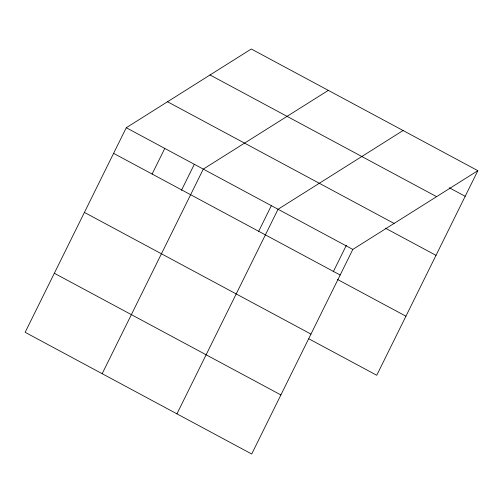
<?xml version="1.0" encoding="UTF-8"?>
<svg xmlns="http://www.w3.org/2000/svg" width="503" height="503" viewBox="0 0 503 503"><rect width="100%" height="100%" fill="white"/><g stroke="black" fill="none" stroke-linecap="round" stroke-linejoin="round"><path stroke-width="0.75" d="M126.259 127.731L25.15 332.32L251.701 454.002L352.817 249.419L477.85 170.68L251.299 48.998L126.259 127.731L352.817 249.419M152.113 174.038L164.777 148.423M181.451 190.329L194.24 164.45M102.178 373.691L203.287 169.109L328.327 90.37M258.479 231.701L271.268 205.821M176.943 413.843L278.052 209.261L403.085 130.529M333.238 271.853L346.372 245.275M477.85 170.68L376.741 375.269L308.899 338.827M449.267 187.745L465.187 196.296M210.034 74.978L436.585 196.667M167.524 101.751L394.075 223.433M385.468 228.217L436 255.354M113.603 153.352L340.154 275.034M337.394 279.398L405.927 316.205M84.416 212.411L310.967 334.093M54.337 273.261L280.894 394.943"/></g></svg>
